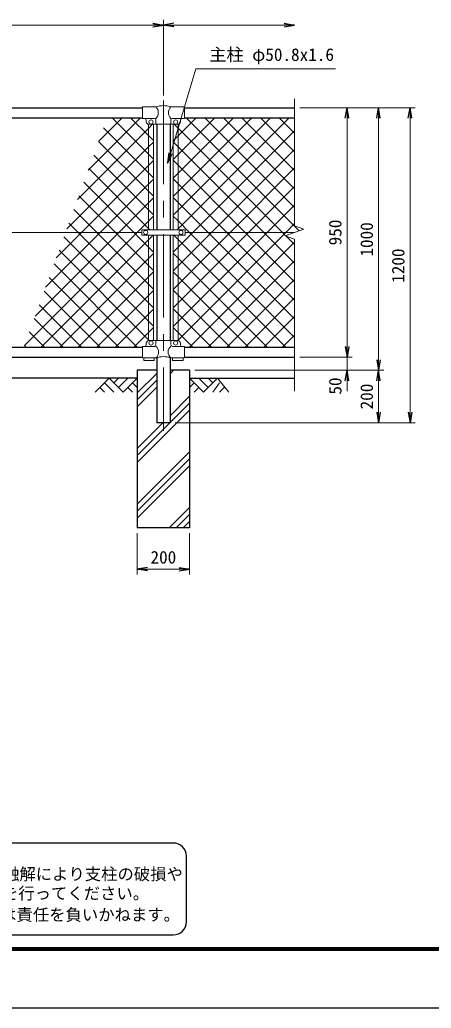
# Model space of a CAD drawing. Units: millimetres, scale not verified. Extents: x -4200 to 4200, y -2970 to 2970.
# Drawn here: x -1932 to -364, y -2970 to 795 of the extents above; entities that cross this region are included whole.
import ezdxf
from ezdxf.enums import TextEntityAlignment as Align

# ---------------------------------------------------------------- set-up
doc = ezdxf.new("R2010")
doc.units = ezdxf.units.MM
doc.header["$LTSCALE"] = 10
doc.linetypes.add('USER1', pattern=[50.8, 31.75, -6.35, 6.35, -6.35])
for name, color, linetype, lineweight in [('0-0_D-TTL-TXT', 7, 'Continuous', 25), ('0-1_D-BMK', 2, 'USER1', 13), ('0-2_D-STR1', 1, 'Continuous', 25), ('0-3_D-STR-DIM', 7, 'Continuous', 13), ('0-6_D-BGD', 7, 'Continuous', 25), ('0-7_D-STR4', 7, 'Continuous', 25), ('0-8_D-DCR-HCH', 7, 'Continuous', 13), ('0-9_D-STR3', 3, 'Continuous', 13), ('0-A_D-STR2', 7, 'Continuous', 13), ('0-B_D-STR-TXT', 7, 'Continuous', 13), ('0-C_D-TTL', 7, 'Continuous', 25)]:
    doc.layers.add(name, color=color, linetype=linetype, lineweight=lineweight)
doc.layers.add('0-4_0', color=7, linetype='Continuous')
doc.styles.add('ＭＳ ゴシック', font='')
doc.styles.get('ＭＳ ゴシック').set_extended_font_data('MS Gothic')

# ---------------------------------------------------------------- blocks, each defined once
blk = doc.blocks.new('_Open')
at = {"layer": '0-4_0'}
blk.add_line((-10, 1.667), (0, 0), dxfattribs=at)
blk.add_lwpolyline([(-10, -1.667), (0, 0), (-10, 0)], dxfattribs=at)

msp = doc.modelspace()

# ---------------------------------------------------------------- linework, layer by layer
at = {"layer": '0-0_D-TTL-TXT', "color": 2}
for p, q in [((-1346.66, -2340.55), (-3792.21, -2340.55)), ((-1296.66, -2640.55), (-1296.66, -2390.55)), ((-3792.21, -2690.55), (-1346.66, -2690.55))]:
    msp.add_line(p, q, dxfattribs=at)
for centre, start, end in [((-1346.66, -2390.55), 0, 90), ((-1346.66, -2640.55), 270, 0)]:
    msp.add_arc(centre, 50, start, end, dxfattribs=at)
at = {"layer": '0-1_D-BMK'}
msp.add_line((-1384.65, 487.29), (-1384.65, -769.77), dxfattribs=at)
at = {"layer": '0-2_D-STR1'}
for p, q in [((-3304.65, 460.23), (-1464.65, 460.23)), ((-1304.65, 460.23), (-884.65, 460.23)), ((-3304.65, 422.23), (-1464.65, 422.23)), ((-1304.65, 422.23), (-884.65, 422.23)), ((-1410.05, 397.23), (-1410.05, -4.27)), ((-1359.25, 397.23), (-1359.25, -4.27)), ((-1410.05, -25.27), (-1410.05, -426.77)), ((-1359.25, -25.27), (-1359.25, -426.77)), ((-3304.65, -451.77), (-1464.65, -451.77)), ((-1304.65, -451.77), (-884.65, -451.77)), ((-3304.65, -489.77), (-1464.65, -489.77)), ((-1410.05, -492.77), (-1410.05, -739.77)), ((-1359.25, -492.77), (-1359.25, -739.77)), ((-1304.65, -489.77), (-884.65, -489.77)), ((-1359.25, -739.77), (-1410.05, -739.77))]:
    msp.add_line(p, q, dxfattribs=at)
at = {"layer": '0-3_D-STR-DIM'}
for p, q in [((-1384.65, 507.29), (-1384.65, 795.23)), ((-1384.65, 507.29), (-1384.65, 795.23)), ((-3344.65, 775.23), (-1424.65, 775.23)), ((-1344.65, 775.23), (-924.65, 775.23)), ((-884.65, 494.49), (-884.65, 10.88)), ((-864.65, 460.23), (-664.65, 460.23)), ((-864.65, 460.23), (-544.65, 460.23)), ((-864.65, 460.23), (-424.65, 460.23)), ((-684.65, 420.23), (-684.65, -449.77)), ((-564.65, 420.23), (-564.65, -499.77)), ((-444.65, 420.23), (-444.65, -699.77)), ((-849.42, -1.95), (-884.65, 10.88)), ((-919.89, -27.6), (-849.42, -1.95)), ((-884.65, -40.43), (-919.89, -27.6)), ((-884.65, -40.43), (-884.65, -619.77)), ((-684.65, -449.77), (-684.65, -409.77)), ((-864.65, -489.77), (-664.65, -489.77)), ((-864.65, -489.77), (-664.65, -489.77)), ((-684.65, -489.77), (-684.65, -539.77)), ((-1264.65, -539.77), (-664.65, -539.77)), ((-1264.65, -539.77), (-544.65, -539.77)), ((-1264.65, -539.77), (-544.65, -539.77)), ((-684.65, -579.77), (-684.65, -619.77)), ((-564.65, -579.77), (-564.65, -699.77)), ((-1339.25, -739.77), (-424.65, -739.77)), ((-1339.25, -739.77), (-544.65, -739.77)), ((-1484.65, -1159.77), (-1484.65, -1317.09)), ((-1284.65, -1159.77), (-1284.65, -1317.09)), ((-1444.65, -1297.09), (-1324.65, -1297.09))]:
    msp.add_line(p, q, dxfattribs=at)
at = {"layer": '0-6_D-BGD'}
for p, q in [((-1484.65, -569.77), (-3284.65, -569.77)), ((-1284.65, -569.77), (-884.65, -569.77))]:
    msp.add_line(p, q, dxfattribs=at)
at = {"layer": '0-7_D-STR4'}
for p, q in [((-1484.65, -539.77), (-1484.65, -1139.77)), ((-1410.05, -539.77), (-1484.65, -539.77)), ((-1284.65, -539.77), (-1359.25, -539.77)), ((-1284.65, -539.77), (-1284.65, -1139.77)), ((-1284.65, -1139.77), (-1484.65, -1139.77))]:
    msp.add_line(p, q, dxfattribs=at)
at = {"layer": '0-8_D-DCR-HCH'}
for p, q in [((-1484.65, -625.98), (-1410.05, -551.38)), ((-1359.25, -553.61), (-1345.42, -539.77)), ((-1591.08, -569.77), (-1644.29, -622.99)), ((-1608.82, -587.51), (-1573.18, -622.99)), ((-1591.08, -569.77), (-1537.87, -622.99)), ((-1573.34, -587.51), (-1555.6, -569.77)), ((-1555.6, -605.25), (-1520.13, -569.77)), ((-1537.87, -622.99), (-1484.65, -569.77)), ((-1502.39, -587.51), (-1484.65, -605.17)), ((-1484.65, -652.5), (-1410.05, -577.9)), ((-1231.44, -622.99), (-1284.65, -569.77)), ((-1266.92, -587.51), (-1284.65, -605.17)), ((-1213.7, -605.25), (-1249.18, -569.77)), ((-1178.23, -569.77), (-1231.44, -622.99)), ((-1195.87, -587.6), (-1213.7, -569.77)), ((-1170.49, -587.51), (-1196.13, -622.99)), ((-1178.23, -569.77), (-1135.02, -622.99)), ((-1626.55, -605.25), (-1608.73, -622.99)), ((-1520.13, -605.25), (-1502.31, -622.99)), ((-1484.65, -679.01), (-1410.05, -604.41)), ((-1359.25, -712.71), (-1284.65, -638.11)), ((-1249.18, -605.25), (-1267, -622.99)), ((-1152.76, -605.25), (-1170.57, -622.99)), ((-1359.25, -739.23), (-1284.65, -664.63)), ((-1484.65, -891.14), (-1284.65, -691.14)), ((-1484.65, -864.63), (-1359.8, -739.77)), ((-1484.65, -838.11), (-1386.32, -739.77)), ((-1484.65, -1050.24), (-1284.65, -850.24)), ((-1484.65, -1076.76), (-1284.65, -876.76)), ((-1484.65, -1103.28), (-1284.65, -903.28)), ((-1362.05, -1139.77), (-1284.65, -1062.38)), ((-1335.54, -1139.77), (-1284.65, -1088.89)), ((-1309.02, -1139.77), (-1284.65, -1115.41))]:
    msp.add_line(p, q, dxfattribs=at)
at = {"layer": '0-9_D-STR3'}
for p, q in [((-1464.65, 463.23), (-1464.65, 419.23)), ((-1464.65, 463.23), (-1413.2, 463.23)), ((-1356.1, 463.23), (-1304.65, 463.23)), ((-1304.65, 463.23), (-1304.65, 419.23)), ((-1464.65, 419.23), (-1417.9, 419.23)), ((-1413.2, 414.53), (-1413.2, 397.23)), ((-1356.1, 414.53), (-1356.1, 397.23)), ((-1351.4, 419.23), (-1304.65, 419.23)), ((-1449.65, 412.23), (-1449.65, 407.23)), ((-1441.15, 397.23), (-1441.15, -4.27)), ((-1439.65, 397.23), (-1329.65, 397.23)), ((-1422.15, 397.23), (-1422.15, -4.27)), ((-1347.15, 397.23), (-1347.15, -4.27)), ((-1328.15, 397.23), (-1328.15, -4.27)), ((-1319.65, 412.23), (-1319.65, 407.23)), ((-3307.66, -14.77), (-1467.15, -14.77)), ((-1467.15, -4.27), (-1467.15, -25.27)), ((-1302.15, -4.27), (-1467.15, -4.27)), ((-1302.15, -25.27), (-1467.15, -25.27)), ((-1441.15, -25.27), (-1441.15, -426.89)), ((-1422.15, -25.27), (-1422.15, -426.77)), ((-1347.15, -25.27), (-1347.15, -426.77)), ((-1328.15, -25.27), (-1328.15, -426.89)), ((-1302.15, -4.27), (-1302.15, -25.27)), ((-1302.15, -14.77), (-884.65, -14.77)), ((-1464.65, -448.77), (-1464.65, -492.77)), ((-1420.2, -448.77), (-1464.65, -448.77)), ((-1449.65, -436.77), (-1449.65, -441.77)), ((-1439.65, -426.77), (-1329.65, -426.77)), ((-1413.2, -426.77), (-1413.2, -441.77)), ((-1356.1, -426.77), (-1356.1, -441.77)), ((-1304.65, -448.77), (-1349.1, -448.77)), ((-1319.65, -436.77), (-1319.65, -441.77)), ((-1304.65, -448.77), (-1304.65, -492.77)), ((-1413.2, -492.77), (-1464.65, -492.77)), ((-1459.65, -492.77), (-1459.65, -502.07)), ((-1419.65, -502.07), (-1459.65, -502.07)), ((-1419.65, -492.77), (-1419.65, -502.07)), ((-1304.65, -492.77), (-1356.1, -492.77)), ((-1349.65, -492.77), (-1349.65, -502.07)), ((-1309.65, -502.07), (-1349.65, -502.07)), ((-1309.65, -492.77), (-1309.65, -502.07))]:
    msp.add_line(p, q, dxfattribs=at)
for centre in [(-1431.65, 406.23), (-1337.65, 406.23), (-1452.15, -14.77), (-1317.15, -14.77), (-1431.65, -435.77), (-1337.65, -435.77)]:
    msp.add_circle(centre, 8, dxfattribs=at)
for centre, radius, start, end in [((-1384.65, 388.49), 80, 69.0916, 110.9084), ((-1434.46, 441.23), 30.59, 314.01503, 45.98497), ((-1334.85, 441.23), 30.59, 134.01503, 225.98497), ((-1456.65, 412.23), 7, 0, 90), ((-1417.9, 414.53), 4.7, 0, 90), ((-1351.4, 414.53), 4.7, 90, 180), ((-1312.65, 412.23), 7, 90, 180), ((-1439.65, 407.23), 10, 180, 270), ((-1329.65, 407.23), 10, 270, 0), ((-1456.65, -441.77), 7, 270, 0), ((-1439.65, -436.77), 10, 90, 180), ((-1420.2, -441.77), 7, 270, 0), ((-1432.33, -470.33), 29.48, 310.4464, 49.5536), ((-1336.98, -470.33), 29.48, 130.4464, 229.5536), ((-1349.1, -441.77), 7, 180, 270), ((-1329.65, -436.77), 10, 0, 90), ((-1312.65, -441.77), 7, 180, 270), ((-1384.65, -573.26), 85.4, 70.46947, 109.53053)]:
    msp.add_arc(centre, radius, start, end, dxfattribs=at)
at = {"layer": '0-A_D-STR2'}
for p, q in [((-1671.35, 222.04), (-1471.16, 422.23)), ((-1630.88, 333.21), (-1541.87, 422.23)), ((-1441.15, 283.34), (-1580.04, 422.23)), ((-1441.15, 354.05), (-1509.33, 422.23)), ((-1328.15, 353.1), (-1259.03, 422.23)), ((-1328.15, 282.39), (-1188.32, 422.23)), ((-1328.15, 211.68), (-1117.61, 422.23)), ((-1328.15, 140.97), (-1046.9, 422.23)), ((-1328.15, 70.26), (-976.19, 422.23)), ((-866.72, -8.25), (-1297.2, 422.23)), ((-884.65, 80.39), (-1226.49, 422.23)), ((-884.65, 151.1), (-1155.78, 422.23)), ((-884.65, 221.82), (-1085.07, 422.23)), ((-884.65, 292.53), (-1014.35, 422.23)), ((-884.65, 363.24), (-943.64, 422.23)), ((-1441.15, 212.63), (-1612.43, 383.91)), ((-1422.15, 335.05), (-1441.15, 354.05)), ((-1347.15, 334.1), (-1328.15, 353.1)), ((-1271.76, -14.77), (-884.65, 372.34)), ((-1441.15, 141.92), (-1631.3, 332.07)), ((-1328.15, 311.76), (-1347.15, 330.76)), ((-1001.62, -14.77), (-1328.15, 311.76)), ((-1201.05, -14.77), (-884.65, 301.63)), ((-1441.15, 71.21), (-1650.17, 280.22)), ((-1422.15, 264.34), (-1441.15, 283.34)), ((-1347.15, 263.39), (-1328.15, 282.39)), ((-1696.03, -14.77), (-1441.15, 240.1)), ((-1441.15, 240.1), (-1422.15, 259.1)), ((-1328.15, 241.05), (-1347.15, 260.05)), ((-1072.33, -14.77), (-1328.15, 241.05)), ((-1130.34, -14.77), (-884.65, 230.91)), ((-1422.15, 193.63), (-1441.15, 212.63)), ((-1441.15, 169.39), (-1422.15, 188.39)), ((-1347.15, 192.68), (-1328.15, 211.68)), ((-1328.15, 170.34), (-1347.15, 189.34)), ((-1496.59, -14.77), (-1687.91, 176.54)), ((-1625.32, -14.77), (-1441.15, 169.39)), ((-1143.04, -14.77), (-1328.15, 170.34)), ((-1059.63, -14.77), (-884.65, 160.2)), ((-1567.3, -14.77), (-1706.78, 124.7)), ((-1422.15, 122.92), (-1441.15, 141.92)), ((-1441.15, 98.68), (-1422.15, 117.68)), ((-1347.15, 121.97), (-1328.15, 140.97)), ((-1328.15, 99.63), (-1347.15, 118.63)), ((-1554.61, -14.77), (-1441.15, 98.68)), ((-1213.75, -14.77), (-1328.15, 99.63)), ((-988.92, -14.77), (-884.65, 89.49)), ((-1638.01, -14.77), (-1725.65, 72.86)), ((-1422.15, 52.21), (-1441.15, 71.21)), ((-1441.15, 27.97), (-1422.15, 46.97)), ((-1347.15, 51.26), (-1328.15, 70.26)), ((-1328.15, 28.92), (-1347.15, 47.92)), ((-1708.72, -14.77), (-1744.51, 21.02)), ((-1483.9, -14.77), (-1441.15, 27.97)), ((-1284.46, -14.77), (-1328.15, 28.92)), ((-1914.13, -445.01), (-1483.9, -14.77)), ((-1873.67, -333.84), (-1554.61, -14.77)), ((-1833.2, -222.66), (-1625.32, -14.77)), ((-1792.74, -111.49), (-1696.03, -14.77)), ((-1441.15, -282.34), (-1708.72, -14.77)), ((-1441.15, -211.63), (-1638.01, -14.77)), ((-1441.15, -140.92), (-1567.3, -14.77)), ((-1441.15, -70.21), (-1496.59, -14.77)), ((-1328.15, -71.16), (-1271.76, -14.77)), ((-1328.15, -141.87), (-1201.05, -14.77)), ((-1328.15, -212.59), (-1130.34, -14.77)), ((-1328.15, -283.3), (-1059.63, -14.77)), ((-1328.15, -354.01), (-988.92, -14.77)), ((-884.65, -414.58), (-1284.46, -14.77)), ((-884.65, -343.87), (-1213.75, -14.77)), ((-884.65, -273.16), (-1143.04, -14.77)), ((-884.65, -202.45), (-1072.33, -14.77)), ((-884.65, -131.74), (-1001.62, -14.77)), ((-884.65, -61.03), (-917.05, -28.64)), ((-1422.15, -89.21), (-1441.15, -70.21)), ((-1347.15, -90.16), (-1328.15, -71.16)), ((-1284.5, -451.77), (-884.65, -51.93)), ((-1441.15, -113.45), (-1422.15, -94.45)), ((-1328.15, -112.5), (-1347.15, -93.5)), ((-988.88, -451.77), (-1328.15, -112.5)), ((-1483.86, -451.77), (-1801.12, -134.51)), ((-1779.47, -451.77), (-1441.15, -113.45)), ((-1422.15, -159.92), (-1441.15, -140.92)), ((-1347.15, -160.87), (-1328.15, -141.87)), ((-1213.79, -451.77), (-884.65, -122.64)), ((-1554.57, -451.77), (-1819.99, -186.35)), ((-1708.76, -451.77), (-1441.15, -184.16)), ((-1441.15, -184.16), (-1422.15, -165.16)), ((-1328.15, -183.21), (-1347.15, -164.21)), ((-1059.59, -451.77), (-1328.15, -183.21)), ((-1422.15, -230.63), (-1441.15, -211.63)), ((-1347.15, -231.59), (-1328.15, -212.59)), ((-1143.08, -451.77), (-884.65, -193.35)), ((-1625.28, -451.77), (-1838.86, -238.19)), ((-1638.05, -451.77), (-1441.15, -254.87)), ((-1441.15, -254.87), (-1422.15, -235.87)), ((-1328.15, -253.92), (-1347.15, -234.92)), ((-1130.3, -451.77), (-1328.15, -253.92)), ((-1695.99, -451.77), (-1857.73, -290.04)), ((-1422.15, -301.34), (-1441.15, -282.34)), ((-1347.15, -302.3), (-1328.15, -283.3)), ((-1072.37, -451.77), (-884.65, -264.06)), ((-1567.34, -451.77), (-1441.15, -325.59)), ((-1441.15, -325.59), (-1422.15, -306.59)), ((-1328.15, -324.63), (-1347.15, -305.63)), ((-1201.01, -451.77), (-1328.15, -324.63)), ((-1001.66, -451.77), (-884.65, -334.77)), ((-1766.7, -451.77), (-1876.6, -341.88)), ((-1347.15, -373.01), (-1328.15, -354.01)), ((-1328.15, -395.34), (-1347.15, -376.34)), ((-1837.41, -451.77), (-1895.46, -393.72)), ((-1496.63, -451.77), (-1441.15, -396.3)), ((-1441.15, -396.3), (-1422.15, -377.3)), ((-1271.73, -451.77), (-1328.15, -395.34)), ((-930.95, -451.77), (-884.65, -405.48)), ((-1908.12, -451.77), (-1914.33, -445.56))]:
    msp.add_line(p, q, dxfattribs=at)
for points in [[(-1331.97, -4.27), (-1328.15, -0.45), (-905.47, 422.23)], [(-1711.81, 110.86), (-1441.15, 381.52), (-1425.45, 397.23)], [(-918.56, -27.12), (-930.91, -14.77), (-1328.15, 382.47), (-1342.91, 397.23)], [(-1752.28, -0.31), (-1441.15, 310.81), (-1422.15, 329.81)], [(-1436.38, -4.27), (-1441.15, 0.5), (-1669.04, 228.38)], [(-1330.21, -426.77), (-1328.15, -424.72), (-918.21, -14.77), (-884.65, 18.78)], [(-1850.19, -451.77), (-1441.15, -42.74), (-1423.69, -25.27)], [(-1422.15, -372.06), (-1441.15, -353.06), (-1763.38, -30.83)], [(-918.17, -451.77), (-1328.15, -41.79), (-1344.67, -25.27)], [(-1438.15, -426.77), (-1441.15, -423.77), (-1782.25, -82.67)]]:
    msp.add_lwpolyline(points, dxfattribs=at)
at = {"layer": '0-B_D-STR-TXT'}
msp.add_lwpolyline([(-729.04, 608.23), (-1260.7, 608.23), (-1367.98, 250.61)], dxfattribs=at)
at = {"layer": '0-C_D-TTL', "color": 2}
msp.add_lwpolyline([(-4199.68, 2970.23), (4200.32, 2970.23), (4200.32, -2969.77), (-4199.68, -2969.77)], close=True, dxfattribs=at)
at = {"layer": '0-C_D-TTL'}
for points in [[(-3929.68, 2750.23), (3930.32, 2750.23), (3930.32, -2749.77), (-3929.68, -2749.77)], [(-3927.18, 2747.73), (3927.82, 2747.73), (3927.82, -2747.27), (-3927.18, -2747.27)], [(-3924.68, 2745.23), (3925.32, 2745.23), (3925.32, -2744.77), (-3924.68, -2744.77)], [(-3922.18, 2742.73), (3922.82, 2742.73), (3922.82, -2742.27), (-3922.18, -2742.27)], [(-3919.68, 2740.23), (3920.32, 2740.23), (3920.32, -2739.77), (-3919.68, -2739.77)]]:
    msp.add_lwpolyline(points, close=True, dxfattribs=at)

# ---------------------------------------------------------------- block references
at = {"layer": '0-3_D-STR-DIM', "xscale": 4, "yscale": 4}
for p in [(-1384.65, 775.23), (-884.65, 775.23), (-1284.65, -1297.09)]:
    msp.add_blockref('_Open', p, dxfattribs=at)
for p, rotation in [((-1384.65, 775.23), 180), ((-684.65, 460.23), 90), ((-564.65, 460.23), 90), ((-444.65, 460.23), 90), ((-684.65, -489.77), 270), ((-684.65, -489.77), 270), ((-564.65, -539.77), 270), ((-684.65, -539.77), 90), ((-564.65, -539.77), 90), ((-564.65, -739.77), 270), ((-444.65, -739.77), 270), ((-1484.65, -1297.09), 180)]:
    msp.add_blockref('_Open', p, dxfattribs=dict(at, rotation=rotation))
at = {"layer": '0-B_D-STR-TXT', "xscale": 4, "yscale": 4, "rotation": 253.30154}
msp.add_blockref('_Open', (-1368.56, 248.7), dxfattribs=at)

# ---------------------------------------------------------------- texts
at = {"layer": '0-0_D-TTL-TXT', "style": 'ＭＳ ゴシック'}
for s, p in [('凍結の恐れがある場所への設置は、内部に溜まった雨水等の凍結融解により支柱の破損や', (-3802.03, -2495.23)), ('コンクリート基礎の破損の恐れがありますので施工時、水仕舞いを行ってください。', (-3806.14, -2568.65)), ('施工による水仕舞い不備で起こる支柱・基礎の破損について当社は責任を負いかねます。 ', (-3813.14, -2650.15))]:
    msp.add_text(s, height=45.67, dxfattribs=at).set_placement(p, align=Align.BOTTOM_LEFT)
at = {"layer": '0-3_D-STR-DIM', "style": 'ＭＳ ゴシック'}
for s, p in [('950', (-691.4, -63.9)), ('1000', (-571.4, -106.67)), ('1200', (-451.4, -206.67)), ('50', (-691.4, -632.4)), ('200', (-571.4, -688.77))]:
    msp.add_text(s, height=48.09, rotation=90, dxfattribs=at).set_placement(p, align=Align.BOTTOM_LEFT)
msp.add_text('200', height=48.09, dxfattribs=at).set_placement((-1433.65, -1290.34), align=Align.BOTTOM_LEFT)
at = {"layer": '0-B_D-STR-TXT', "style": 'ＭＳ ゴシック'}
msp.add_text('主柱 φ50.8x1.6', height=48.09, dxfattribs=at).set_placement((-1209.78, 624.24), align=Align.BOTTOM_LEFT)

doc.saveas('drawing.dxf')
